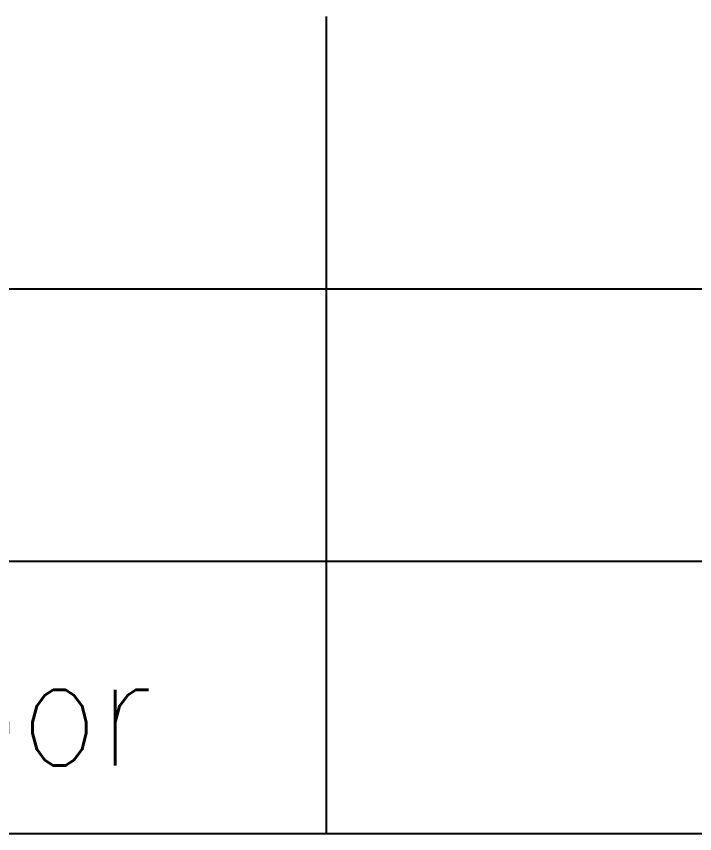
# Paper-space layout 'Lista de piezas separada' of a CAD drawing. Header units: millimetres. Extents: x 0 to 210, y 0 to 297.
# Drawn here: x 37.31 to 52.24, y 35 to 53 of the extents above; entities that cross this region are included whole.
import ezdxf

# ---------------------------------------------------------------- set-up
doc = ezdxf.new("R2010")
doc.units = ezdxf.units.MM
doc.header["$LTSCALE"] = 0.4
doc.layers.add('01 Cajetín fino 0.18', color=5, linetype='Continuous')
doc.layers.add('01 Cajetín grueso 0.35', color=7, linetype='Continuous')
doc.styles.add('UNE25', font='romans.shx', dxfattribs={"width": 0.9, "height": 2.5})

psp = doc.layouts.new('Lista de piezas separada')

# ---------------------------------------------------------------- linework, layer by layer
at = {"layer": '01 Cajetín fino 0.18'}
psp.add_line((20, 41), (90, 41), dxfattribs=at)
at = {"layer": '01 Cajetín grueso 0.35'}
for p, q in [((44.134, 35), (44.134, 53)), ((20, 47), (200, 47)), ((20, 35), (200, 35))]:
    psp.add_line(p, q, dxfattribs=at)

# ---------------------------------------------------------------- texts
at = {"layer": '01 Cajetín fino 0.18', "style": 'UNE25', "width": 0.85}
psp.add_text('Aprobado por', height=2.5, dxfattribs=at).set_placement((21, 36.5))

doc.saveas('drawing.dxf')
